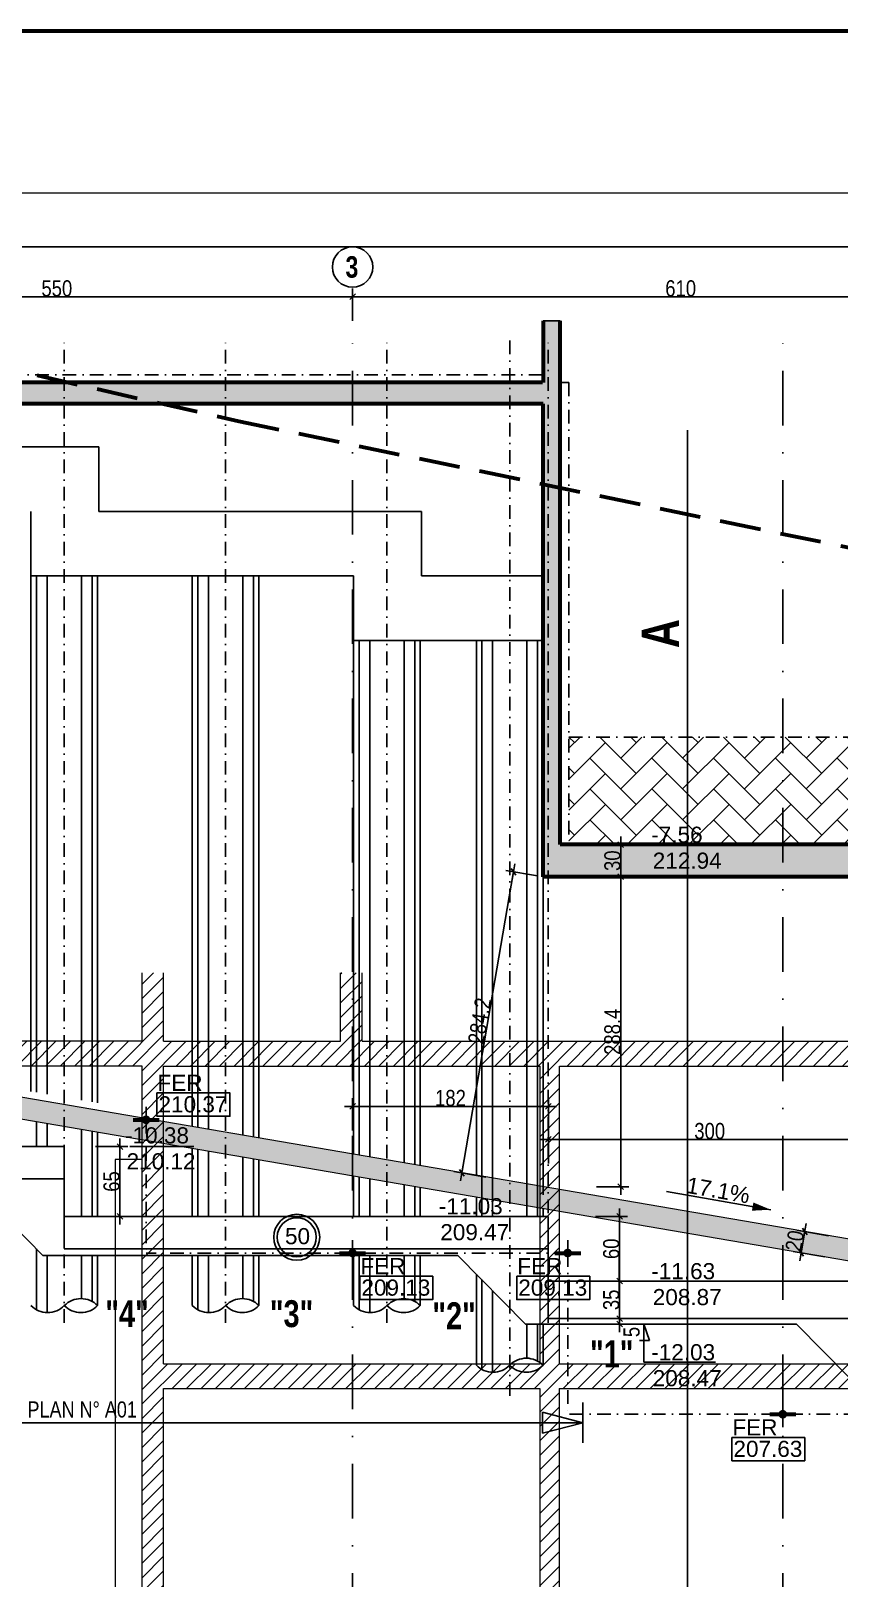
# Model space of a CAD drawing. Header units: millimetres. Extents: x -26249 to 60250, y -21218 to 23336.
# Drawn here: x 13705 to 14456, y 1680 to 3119 of the extents above; entities that cross this region are included whole.
import ezdxf
from ezdxf.enums import TextEntityAlignment as Align

# ---------------------------------------------------------------- set-up
doc = ezdxf.new("R2010")
doc.units = ezdxf.units.MM
doc.linetypes.add('CACHEX2', pattern=[19.05, 12.7, -6.35])
doc.linetypes.add('TIRETPTX2', pattern=[50.8, 25.4, -12.7, 0, -12.7])
for name, color, linetype in [('01-coupe soussol', 253, 'Continuous'), ('01_cote_gen', 4, 'Continuous'), ('01_linteaux', 2, 'Continuous'), ('01_poch_BN', 9, 'Continuous'), ('01_poch_murs', 253, 'Continuous'), ('01_texte', 230, 'Continuous'), ('AA_COTES', 2, 'Continuous')]:
    doc.layers.add(name, color=color, linetype=linetype)
doc.layers.add('01_murs_coup', color=5, linetype='Continuous', lineweight=60)
doc.styles.add('impact', font='impact.ttf')
doc.styles.add('MATTE_TXT', font='arial.ttf')
doc.styles.add('STYLE2', font='ARIALN.TTF')
doc.dimstyles.new('JB50', dxfattribs={"dimscale": 0.1, "dimtxt": 150, "dimasz": 15, "dimexe": 0.1, "dimexo": 0.1, "dimgap": 0.09, "dimtad": 1, "dimdec": 1, "dimdsep": 46, "dimtxsty": 'STYLE2', "dimblk1": 'BOND_G', "dimblk2": 'BOND_D', "dimsah": 1, "dimcen": 1.5, "dimdle": 0.01, "dimse1": 1, "dimse2": 1, "dimclrd": 4, "dimclre": 2, "dimclrt": 6, "dimazin": 2, "dimtfac": 2.333333, "dimtdec": 1, "dimtix": 1, "dimtmove": 2, "dimatfit": 3, "dimldrblk": 'BOND_G', "dimfxl": 1, "dimtolj": 1, "dimtzin": 0, "dimarcsym": 0})

# ---------------------------------------------------------------- blocks, each defined once
blk = doc.blocks.new('BOND_G')
at = {"layer": 'AA_COTES', "color": 0}
for p, q in [((0, -5), (0, 15)), ((5, 0), (-5, 0)), ((1.77, 1.77), (-1.77, -1.77))]:
    blk.add_line(p, q, dxfattribs=at)
blk = doc.blocks.new('BOND_D')
at = {"layer": 'AA_COTES', "color": 0}
for p, q in [((5, 0), (-5, 0)), ((-1.77, -1.77), (1.77, 1.77)), ((0, 5), (0, -15))]:
    blk.add_line(p, q, dxfattribs=at)
blk = doc.blocks.new('*D555')
at = {"layer": '01_cote_gen', "color": 4, "lineweight": -2, "transparency": 16777216}
blk.add_line((13455.6, 2871.9), (14002.6, 2871.9), dxfattribs=at)
at = {"layer": 'Defpoints', "color": 0, "transparency": 16777216}
for p in [(13454.1, 2868.4), (14004.1, 2871.9), (14004.1, 2871.9)]:
    blk.add_point(p, dxfattribs=at)
at = {"layer": '01_cote_gen', "color": 4, "lineweight": -2, "transparency": 16777216, "xscale": 1.5, "yscale": 1.5, "zscale": 1.5, "rotation": 180}
blk.add_blockref('BOND_G', (13454.1, 2871.9), dxfattribs=at)
at = {"layer": '01_cote_gen', "color": 4, "lineweight": -2, "transparency": 16777216, "xscale": 1.5, "yscale": 1.5, "zscale": 1.5}
blk.add_blockref('BOND_D', (14004.1, 2871.9), dxfattribs=at)
at = {"layer": '01_cote_gen', "color": 6, "transparency": 16777216, "insert": (13729.1, 2879.6), "char_height": 15, "attachment_point": 5, "style": 'STYLE2'}
blk.add_mtext('\\A1;550', dxfattribs=at)
blk = doc.blocks.new('*D556')
at = {"layer": '01_cote_gen', "color": 4, "lineweight": -2, "transparency": 16777216}
blk.add_line((14005.6, 2871.9), (14612.6, 2871.9), dxfattribs=at)
at = {"layer": 'Defpoints', "color": 0, "transparency": 16777216}
for p in [(14004.1, 2871.9), (14614.1, 2871.9), (14614.1, 2871.9)]:
    blk.add_point(p, dxfattribs=at)
at = {"layer": '01_cote_gen', "color": 4, "lineweight": -2, "transparency": 16777216, "xscale": 1.5, "yscale": 1.5, "zscale": 1.5, "rotation": 180}
blk.add_blockref('BOND_G', (14004.1, 2871.9), dxfattribs=at)
at = {"layer": '01_cote_gen', "color": 4, "lineweight": -2, "transparency": 16777216, "xscale": 1.5, "yscale": 1.5, "zscale": 1.5}
blk.add_blockref('BOND_D', (14614.1, 2871.9), dxfattribs=at)
at = {"layer": '01_cote_gen', "color": 6, "transparency": 16777216, "insert": (14309.1, 2879.6), "char_height": 15, "attachment_point": 5, "style": 'STYLE2'}
blk.add_mtext('\\A1;610', dxfattribs=at)
blk = doc.blocks.new('*D979')
at = {"layer": '01_cote_gen', "color": 4, "lineweight": -2, "transparency": 16777216}
blk.add_line((14252.3, 2014.7), (14252.3, 1957.6), dxfattribs=at)
at = {"layer": 'Defpoints', "color": 0, "transparency": 16777216}
for p in [(14186.1, 2016.2), (14186.1, 1956.1), (14252.3, 1956.1)]:
    blk.add_point(p, dxfattribs=at)
at = {"layer": '01_cote_gen', "color": 4, "lineweight": -2, "transparency": 16777216, "xscale": 1.5, "yscale": 1.5, "zscale": 1.5}
for name, p, rotation in [('BOND_G', (14252.3, 2016.2), 90), ('BOND_D', (14252.3, 1956.1), 270)]:
    blk.add_blockref(name, p, dxfattribs=dict(at, rotation=rotation))
at = {"layer": '01_cote_gen', "color": 6, "transparency": 16777216, "insert": (14244.6, 1986.1), "char_height": 15, "attachment_point": 5, "rotation": 90, "style": 'STYLE2'}
blk.add_mtext('\\A1;60', dxfattribs=at)
blk = doc.blocks.new('*D981')
at = {"layer": '01_cote_gen', "color": 4, "lineweight": -2, "transparency": 16777216}
blk.add_line((13787.7, 2079.7), (13787.7, 2017.7), dxfattribs=at)
at = {"layer": 'Defpoints', "color": 0, "transparency": 16777216}
for p in [(13727.6, 2081.2), (13781.3, 2016.2), (13787.7, 2016.2)]:
    blk.add_point(p, dxfattribs=at)
at = {"layer": '01_cote_gen', "color": 4, "lineweight": -2, "transparency": 16777216, "xscale": 1.5, "yscale": 1.5, "zscale": 1.5}
for name, p, rotation in [('BOND_G', (13787.7, 2081.2), 90), ('BOND_D', (13787.7, 2016.2), 270)]:
    blk.add_blockref(name, p, dxfattribs=dict(at, rotation=rotation))
at = {"layer": '01_cote_gen', "color": 6, "transparency": 16777216, "insert": (13780, 2048.7), "char_height": 15, "attachment_point": 5, "rotation": 90, "style": 'STYLE2'}
blk.add_mtext('\\A1;65', dxfattribs=at)
blk = doc.blocks.new('*D982')
at = {"layer": '01_cote_gen', "color": 4, "lineweight": -2, "transparency": 16777216}
blk.add_line((14252.3, 1954.6), (14252.3, 1922.6), dxfattribs=at)
at = {"layer": 'Defpoints', "color": 0, "transparency": 16777216}
for p in [(14238.5, 1956.1), (14242.8, 1921.1), (14252.3, 1921.1)]:
    blk.add_point(p, dxfattribs=at)
at = {"layer": '01_cote_gen', "color": 4, "lineweight": -2, "transparency": 16777216, "xscale": 1.5, "yscale": 1.5, "zscale": 1.5}
for name, p, rotation in [('BOND_G', (14252.3, 1956.1), 90), ('BOND_D', (14252.3, 1921.1), 270)]:
    blk.add_blockref(name, p, dxfattribs=dict(at, rotation=rotation))
at = {"layer": '01_cote_gen', "color": 6, "transparency": 16777216, "insert": (14244.6, 1938.6), "char_height": 15, "attachment_point": 5, "rotation": 90, "style": 'STYLE2'}
blk.add_mtext('\\A1;35', dxfattribs=at)
blk = doc.blocks.new('*D983')
at = {"layer": '01_cote_gen', "color": 4, "lineweight": -2, "transparency": 16777216}
blk.add_line((14252.3, 1917.6), (14252.3, 1919.6), dxfattribs=at)
at = {"layer": 'Defpoints', "color": 0, "transparency": 16777216}
for p in [(14252.3, 1921.1), (14257.6, 1921.1), (14257.6, 1916.1)]:
    blk.add_point(p, dxfattribs=at)
at = {"layer": '01_cote_gen', "color": 4, "lineweight": -2, "transparency": 16777216, "xscale": 1.5, "yscale": 1.5, "zscale": 1.5}
for name, p, rotation in [('BOND_D', (14252.3, 1921.1), 90), ('BOND_G', (14252.3, 1916.1), 270)]:
    blk.add_blockref(name, p, dxfattribs=dict(at, rotation=rotation))
at = {"layer": '01_cote_gen', "color": 6, "transparency": 16777216, "insert": (14263.5, 1908.7), "char_height": 15, "attachment_point": 5, "rotation": 90, "style": 'STYLE2'}
blk.add_mtext('\\A1;5', dxfattribs=at)
blk = doc.blocks.new('*D989')
at = {"layer": '01_cote_gen', "color": 4, "lineweight": -2, "transparency": 16777216}
blk.add_line((14005.6, 2118.6), (14184.6, 2118.6), dxfattribs=at)
at = {"layer": 'Defpoints', "color": 0, "transparency": 16777216}
for p in [(14186.1, 2118.6), (14186.1, 1981), (14004.1, 1863.7)]:
    blk.add_point(p, dxfattribs=at)
at = {"layer": '01_cote_gen', "color": 4, "lineweight": -2, "transparency": 16777216, "xscale": 1.5, "yscale": 1.5, "zscale": 1.5, "rotation": 180}
blk.add_blockref('BOND_G', (14004.1, 2118.6), dxfattribs=at)
at = {"layer": '01_cote_gen', "color": 4, "lineweight": -2, "transparency": 16777216, "xscale": 1.5, "yscale": 1.5, "zscale": 1.5}
blk.add_blockref('BOND_D', (14186.1, 2118.6), dxfattribs=at)
at = {"layer": '01_cote_gen', "color": 6, "transparency": 16777216, "insert": (14095.1, 2126.3), "char_height": 15, "attachment_point": 5, "style": 'STYLE2'}
blk.add_mtext('\\A1;182', dxfattribs=at)
blk = doc.blocks.new('*D990')
at = {"layer": '01_cote_gen', "color": 4, "lineweight": -2, "transparency": 16777216}
blk.add_line((14187.6, 2087.9), (14484.6, 2087.9), dxfattribs=at)
at = {"layer": 'Defpoints', "color": 0, "transparency": 16777216}
for p in [(14186.1, 2096.1), (14486.1, 2087.9), (14486.1, 1981)]:
    blk.add_point(p, dxfattribs=at)
at = {"layer": '01_cote_gen', "color": 4, "lineweight": -2, "transparency": 16777216, "xscale": 1.5, "yscale": 1.5, "zscale": 1.5, "rotation": 180}
blk.add_blockref('BOND_G', (14186.1, 2087.9), dxfattribs=at)
at = {"layer": '01_cote_gen', "color": 4, "lineweight": -2, "transparency": 16777216, "xscale": 1.5, "yscale": 1.5, "zscale": 1.5}
blk.add_blockref('BOND_D', (14486.1, 2087.9), dxfattribs=at)
at = {"layer": '01_cote_gen', "color": 6, "transparency": 16777216, "insert": (14336.1, 2095.6), "char_height": 15, "attachment_point": 5, "style": 'STYLE2'}
blk.add_mtext('\\A1;300', dxfattribs=at)
blk = doc.blocks.new('*D1119')
at = {"layer": '01_cote_gen', "color": 4, "lineweight": -2, "transparency": 16777216}
blk.add_line((14253.4, 2330.7), (14253.4, 2045.3), dxfattribs=at)
at = {"layer": 'Defpoints', "color": 0, "transparency": 16777216}
for p in [(14181.1, 2332.2), (14181.1, 2043.8), (14253.4, 2043.8)]:
    blk.add_point(p, dxfattribs=at)
at = {"layer": '01_cote_gen', "color": 4, "lineweight": -2, "transparency": 16777216, "xscale": 1.5, "yscale": 1.5, "zscale": 1.5}
for name, p, rotation in [('BOND_G', (14253.4, 2332.2), 90), ('BOND_D', (14253.4, 2043.8), 270)]:
    blk.add_blockref(name, p, dxfattribs=dict(at, rotation=rotation))
at = {"layer": '01_cote_gen', "color": 6, "transparency": 16777216, "insert": (14245.7, 2188), "char_height": 15, "attachment_point": 5, "rotation": 90, "style": 'STYLE2'}
blk.add_mtext('\\A1;288.4', dxfattribs=at)
blk = doc.blocks.new('*D1120')
at = {"layer": '01_cote_gen', "color": 4, "lineweight": -2, "transparency": 16777216}
blk.add_line((14106, 2058.2), (14153.5, 2335.4), dxfattribs=at)
at = {"layer": 'Defpoints', "color": 0, "transparency": 16777216}
for p in [(14153.8, 2336.9), (14181.1, 2332.2), (14133.1, 2052)]:
    blk.add_point(p, dxfattribs=at)
at = {"layer": '01_cote_gen', "color": 4, "lineweight": -2, "transparency": 16777216, "xscale": 1.5, "yscale": 1.5, "zscale": 1.5}
for name, p, rotation in [('BOND_D', (14153.8, 2336.9), 80.26710750126166), ('BOND_G', (14105.7, 2056.7), 260.2671075012616)]:
    blk.add_blockref(name, p, dxfattribs=dict(at, rotation=rotation))
at = {"layer": '01_cote_gen', "color": 6, "transparency": 16777216, "insert": (14122.2, 2198.1), "char_height": 15, "attachment_point": 5, "rotation": 80.2671, "style": 'STYLE2'}
blk.add_mtext('\\A1;284.2', dxfattribs=at)
blk = doc.blocks.new('*D1121')
at = {"layer": '01_cote_gen', "color": 4, "lineweight": -2, "transparency": 16777216}
blk.add_line((14253.4, 2360.7), (14253.4, 2333.7), dxfattribs=at)
at = {"layer": 'Defpoints', "color": 0, "transparency": 16777216}
for p in [(14250.2, 2362.2), (14245.9, 2332.2), (14253.4, 2332.2)]:
    blk.add_point(p, dxfattribs=at)
at = {"layer": '01_cote_gen', "color": 4, "lineweight": -2, "transparency": 16777216, "xscale": 1.5, "yscale": 1.5, "zscale": 1.5}
for name, p, rotation in [('BOND_G', (14253.4, 2362.2), 90), ('BOND_D', (14253.4, 2332.2), 270)]:
    blk.add_blockref(name, p, dxfattribs=dict(at, rotation=rotation))
at = {"layer": '01_cote_gen', "color": 6, "transparency": 16777216, "insert": (14245.7, 2347.2), "char_height": 15, "attachment_point": 5, "rotation": 90, "style": 'STYLE2'}
blk.add_mtext('\\A1;30', dxfattribs=at)
blk = doc.blocks.new('*D1340')
at = {"layer": '01_cote_gen', "color": 4, "lineweight": -2, "transparency": 16777216}
blk.add_line((14421.3, 1983.8), (14424.2, 2000.6), dxfattribs=at)
at = {"layer": 'Defpoints', "color": 0, "transparency": 16777216}
for p in [(14411.6, 2004.3), (14424.4, 2002.1), (14408.2, 1984.6)]:
    blk.add_point(p, dxfattribs=at)
at = {"layer": '01_cote_gen', "color": 4, "lineweight": -2, "transparency": 16777216, "xscale": 1.5, "yscale": 1.5, "zscale": 1.5}
for name, p, rotation in [('BOND_D', (14424.4, 2002.1), 80.26710750125743), ('BOND_G', (14421.1, 1982.4), 260.2671075012574)]:
    blk.add_blockref(name, p, dxfattribs=dict(at, rotation=rotation))
at = {"layer": '01_cote_gen', "color": 6, "transparency": 16777216, "insert": (14415.2, 1993.5), "char_height": 15, "attachment_point": 5, "rotation": 80.2671, "style": 'STYLE2'}
blk.add_mtext('\\A1;20', dxfattribs=at)

msp = doc.modelspace()

# ---------------------------------------------------------------- hatches: boundary and pattern name
at = {"layer": '01-coupe soussol'}
h = msp.add_hatch(dxfattribs=at)
h.set_pattern_fill('ANSI31', color=256, scale=3)
h.set_pattern_definition([(45, (-13484.1425, 5706.199), (-6.735192, 6.735192), [])])
h.paths.add_polyline_path([(15200.978, 2179.168), (15200.978, 2242.819), (15184.978, 2242.819), (15184.978, 2179.168), (14622.978, 2179.168), (14622.978, 2242.819), (14604.978, 2242.819), (14604.978, 2179.168), (14012.978, 2179.168), (14012.978, 2242.819), (13992.978, 2242.819), (13992.978, 2179.168), (13828.381, 2179.168), (13828.381, 2242.819), (13808.381, 2242.819), (13808.381, 2179.168), (13652.437, 2179.168), (13652.437, 2156.168), (13808.381, 2156.168), (13808.381, 1539.168), (13828.381, 1539.168), (13828.381, 1856.168), (14178.055, 1856.168), (14178.055, 1539.168), (14196.055, 1539.168), (14196.055, 1856.168), (14604.055, 1856.168), (14604.055, 1539.168), (14624.055, 1539.168), (14624.055, 1856.168), (15180.978, 1856.168), (15180.978, 1539.168), (15200.978, 1539.168), (15200.978, 1879.168)])
h.paths.add_polyline_path([(14178.381, 2156.168), (14178.381, 1879.168), (13828.381, 1879.168), (13828.381, 2156.168)], flags=16)
h.paths.add_polyline_path([(14196.381, 2156.168), (14604.381, 2156.168), (14604.381, 1879.168), (14196.381, 1879.168)], flags=16)
h.paths.add_polyline_path([(14624.381, 2156.168), (15180.978, 2156.168), (15180.978, 1879.168), (14624.381, 1879.168)], flags=16)
at = {"layer": '01_poch_murs'}
h = msp.add_hatch(color=256, dxfattribs=at)
h.dxf.hatch_style = 1
h.paths.add_polyline_path([(14197.131, 2849.444), (14181.131, 2849.444), (14181.131, 2792.168), (13739.939, 2792.168), (13827.904, 2772.168), (14181.131, 2772.168), (14181.131, 2697.517), (14197.131, 2694.2)])
h.paths.add_polyline_path([(13739.939, 2792.168), (13198.055, 2792.168), (13198.055, 2772.168), (13827.904, 2772.168)])
h.paths.add_polyline_path([(14197.131, 2694.2), (14181.131, 2697.517), (14181.131, 2332.167), (15185.055, 2332.167), (15185.055, 2202.167), (15200.94, 2202.167), (15200.94, 2462.167), (15185.055, 2462.167), (15185.055, 2362.167), (14197.131, 2362.167)])
h = msp.add_hatch(dxfattribs=at)
h.set_pattern_fill('AR-HBONE', color=256, scale=0.2)
h.paths.add_polyline_path([(14614.055, 2462.167), (14205.131, 2462.167), (14205.131, 2362.167), (14614.055, 2362.167)])
h.paths.add_polyline_path([(14277.927, 2359.764), (14333.348, 2359.764), (14333.348, 2382.74), (14277.927, 2382.74)], flags=9)
h = msp.add_hatch(color=256, dxfattribs=at)
h.dxf.hatch_style = 1
h.paths.add_polyline_path([(13392.019, 2179.159), (13198.055, 2179.159), (13198.055, 2166.159), (13390.912, 2166.159), (13436.321, 2158.37), (13436.321, 2151.268), (15139.289, 1859.168), (15200.94, 1859.168), (15200.94, 1879.168), (15140.991, 1879.168)])

# ---------------------------------------------------------------- linework, layer by layer
at = {"layer": '01-coupe soussol', "lineweight": 5}
for p, q in [((13808.381, 2179.168), (13808.381, 2242.819)), ((13828.381, 2179.168), (13828.381, 2242.819)), ((13992.978, 2179.168), (13992.978, 2242.819)), ((14012.978, 2179.168), (14012.978, 2242.819)), ((13808.381, 2179.168), (13652.437, 2179.168)), ((13828.381, 2179.168), (13992.978, 2179.168)), ((14012.978, 2179.168), (14604.978, 2179.168)), ((13808.381, 2156.168), (13652.437, 2156.168)), ((13808.381, 1467.373), (13808.381, 2156.168)), ((13828.381, 2156.168), (14178.381, 2156.168)), ((13828.381, 1879.168), (13828.381, 2156.168)), ((14178.381, 1879.168), (14178.381, 2156.168)), ((14196.381, 2156.168), (14604.381, 2156.168)), ((14196.381, 1879.168), (14196.381, 2156.168)), ((13828.381, 1879.168), (14178.381, 1879.168)), ((14196.381, 1879.168), (14604.381, 1879.168)), ((13828.381, 1856.168), (14178.055, 1856.168)), ((13828.381, 1539.168), (13828.381, 1856.168)), ((14178.055, 1856.168), (14178.055, 1539.168)), ((14196.055, 1856.168), (14604.055, 1856.168)), ((14196.055, 1856.168), (14196.055, 1539.168))]:
    msp.add_line(p, q, dxfattribs=at)
at = {"layer": '01-coupe soussol', "lineweight": 0}
for p, q in [((13783.381, 2069.168), (13783.381, 1467.373)), ((13808.381, 2069.168), (13783.381, 2069.168))]:
    msp.add_line(p, q, dxfattribs=at)
at = {"layer": '01_cote_gen'}
msp.add_line((14315.335, 2747.696), (14315.335, 1409.598), dxfattribs=at)
at = {"layer": '01_cote_gen', "color": 2, "const_width": 4}
for points in [[(13810.055, 2106.168, 1), (13814.055, 2106.168, 1)], [(14002.055, 1982.168, 1), (14006.055, 1982.168, 1)], [(14202.055, 1982.168, 1), (14206.055, 1982.168, 1)], [(14402.055, 1832.168, 1), (14406.055, 1832.168, 1)]]:
    msp.add_lwpolyline(points, format="xyb", close=True, dxfattribs=at)
at = {"layer": '01_linteaux', "linetype": 'TIRETPTX2', "ltscale": 2}
for p, q in [((14004.055, 6.331), (14004.055, 2849.444)), ((14404.055, 6.331), (14404.055, 2849.444))]:
    msp.add_line(p, q, dxfattribs=at)
at = {"layer": '01_linteaux', "linetype": 'TIRETPTX2', "ltscale": 0.5}
for p, q in [((13736.055, 1917.232), (13736.055, 2833.94)), ((13886.055, 1917.232), (13886.055, 2833.94)), ((14036.055, 1917.232), (14036.055, 2833.94)), ((14150.131, 1849.317), (14150.131, 2833.939)), ((14186.055, 1917.232), (14186.055, 2833.94)), ((14180.625, 2799.168), (12860.338, 2799.168)), ((14205.131, 2792.168), (14197.131, 2792.168)), ((14203.131, 2792.168), (14205.131, 2792.168)), ((14205.131, 2792.168), (14205.131, 2362.167)), ((14205.131, 2462.167), (15185.056, 2462.167))]:
    msp.add_line(p, q, dxfattribs=at)
at = {"layer": '01_linteaux'}
for p, q in [((13467.321, 2732.168), (13768.055, 2732.168)), ((13768.055, 2672.168), (13768.055, 2732.168)), ((13705.055, 2612.168), (13705.055, 2672.168)), ((13768.055, 2672.168), (14068.055, 2672.168)), ((14068.055, 2672.168), (14068.055, 2612.168)), ((13705.055, 2132.562), (13705.055, 2612.168)), ((13705.055, 2612.168), (14005.055, 2612.168)), ((13767.055, 2121.811), (13767.055, 2612.168)), ((13855.055, 2099.737), (13855.055, 2612.168)), ((13917.055, 2089.103), (13917.055, 2612.168)), ((14005.055, 2612.168), (14005.055, 2552.168)), ((14068.055, 2612.168), (14181.131, 2612.168)), ((14181.131, 2552.168), (14181.131, 2612.168)), ((14005.055, 2074.009), (14005.055, 2552.168)), ((14005.055, 2552.168), (14181.131, 2552.168)), ((14067.055, 2063.374), (14067.055, 2552.168)), ((14119.131, 2054.442), (14119.131, 2552.168)), ((14181.131, 2043.807), (14181.131, 2552.168)), ((13767.055, 2016.208), (13767.055, 2094.539)), ((13436.321, 2081.159), (13736.055, 2081.159)), ((13736.055, 2051.159), (13736.055, 2081.159)), ((13855.055, 2015.96), (13855.055, 2079.445)), ((13917.055, 2016.159), (13917.055, 2068.811)), ((13436.321, 2051.159), (13736.055, 2051.159)), ((13651.055, 2046.159), (13716.117, 1979.996)), ((13736.055, 2051.159), (13736.055, 2016.296)), ((14005.055, 2016.159), (14005.055, 2053.717)), ((14067.055, 2016.159), (14067.055, 2043.082)), ((14119.131, 2016.159), (14119.131, 2034.15)), ((13736.055, 1986.296), (13736.055, 2016.296)), ((13736.055, 2016.296), (13736.055, 1986.296)), ((14186.055, 2016.159), (13736.055, 2016.159)), ((14181.131, 2016.159), (14181.131, 2023.515)), ((14186.055, 2016.159), (14186.055, 1956.124)), ((13716.117, 1979.996), (14102.03, 1979.996)), ((14186.055, 1986.159), (13736.055, 1986.159)), ((13767.055, 1933.229), (13767.055, 1980.034)), ((13855.055, 1933.229), (13855.055, 1979.996)), ((13917.055, 1933.229), (13917.055, 1979.996)), ((14005.055, 1933.229), (14005.055, 1979.996)), ((14067.055, 1933.229), (14067.055, 1979.996)), ((14102.03, 1979.996), (14164.839, 1916.124)), ((14119.131, 1877.752), (14119.131, 1962.605)), ((14186.055, 1921.124), (14186.055, 1956.124)), ((14486.055, 1956.124), (14186.055, 1956.124)), ((14416.929, 1916.124), (14164.839, 1916.124)), ((14181.131, 1877.752), (14181.131, 1916.124)), ((14486.055, 1921.124), (14186.055, 1921.124)), ((14416.929, 1916.124), (14466.055, 1866.167))]:
    msp.add_line(p, q, dxfattribs=at)
at = {"layer": '01_linteaux', "color": 2, "linetype": 'TIRETPTX2', "ltscale": 2}
for points in [[(13812.055, 2118.262), (13812.055, 2094.075)], [(14004.055, 1994.262), (14004.055, 1970.075)], [(14204.055, 1994.262), (14204.055, 1970.075)], [(14404.055, 1844.262), (14404.055, 1820.075)]]:
    msp.add_lwpolyline(points, dxfattribs=at)
at = {"layer": '01_linteaux'}
for centre, start, end in [((13720.555, 1948.299), 224.193871, 315.806129), ((13751.555, 1918.159), 44.193871, 135.806129), ((13751.555, 1948.299), 224.193871, 315.806129), ((13870.555, 1948.299), 224.193871, 315.806129), ((13901.555, 1918.159), 44.193871, 135.806129), ((13901.555, 1948.299), 224.193871, 315.806129), ((14020.555, 1948.299), 224.193871, 315.806129), ((14051.555, 1918.159), 44.193871, 135.806129), ((14051.555, 1948.299), 224.193871, 315.806129), ((14134.631, 1892.822), 224.193871, 315.806129), ((14165.631, 1862.682), 44.193871, 135.806129), ((14165.631, 1892.822), 224.193871, 315.806129)]:
    msp.add_arc(centre, 21.618, start, end, dxfattribs=at)
at = {"layer": '01_murs_coup'}
for p, q in [((11806.374, 3119.168), (25820.169, 3119.168)), ((14181.131, 2849.444), (14181.131, 2792.168)), ((14197.131, 2362.167), (14197.131, 2849.444)), ((14180.625, 2792.168), (13198.055, 2792.168)), ((14181.131, 2772.168), (13198.055, 2772.168)), ((14181.131, 2332.167), (14181.131, 2772.168)), ((15185.055, 2362.167), (14197.131, 2362.167)), ((15185.055, 2332.167), (14181.131, 2332.167))]:
    msp.add_line(p, q, dxfattribs=at)
at = {"layer": '01_murs_coup', "linetype": 'Continuous', "lineweight": 5}
for p, q in [((22206.96, 2968.323), (12434.992, 2968.323)), ((15140.991, 1879.168), (13392.019, 2179.159)), ((15139.289, 1859.168), (13436.321, 2151.268))]:
    msp.add_line(p, q, dxfattribs=at)
at = {"layer": '01_murs_coup', "color": 2}
for p, q in [((13799.961, 2106.168), (13824.148, 2106.168)), ((13991.961, 1982.168), (14016.148, 1982.168)), ((14191.961, 1982.168), (14216.148, 1982.168)), ((14391.961, 1832.168), (14416.148, 1832.168))]:
    msp.add_line(p, q, dxfattribs=at)
at = {"layer": '01_murs_coup', "linetype": 'CACHEX2', "ltscale": 3}
msp.add_lwpolyline([(13488.026, 2849.444), (13898.276, 2756.168), (15673.022, 2388.168), (16272.362, 2256.168), (17563.166, 1971.168), (17904.593, 1908.168), (19739.166, 1644.168), (20425.516, 1537.168), (21080.455, 1438.298)], dxfattribs=at)
at = {"layer": '01_poch_BN', "color": 5, "linetype": 'TIRETPTX2', "ltscale": 0.5}
for p, q in [((13812.055, 2106.168), (13812.055, 1982.168)), ((14204.055, 1982.168), (13812.055, 1982.168)), ((14204.055, 1982.168), (14204.055, 1832.168)), ((14601.055, 1832.168), (14204.055, 1832.168))]:
    msp.add_line(p, q, dxfattribs=at)
at = {"layer": '01_poch_murs'}
for p, q in [((14181.131, 2849.444), (14197.131, 2849.444)), ((13710.055, 2131.695), (13710.055, 2612.168)), ((13720.055, 2129.961), (13720.055, 2612.168)), ((13752.055, 2612.168), (13752.055, 2124.412)), ((13762.055, 2612.168), (13762.055, 2122.678)), ((13860.055, 2098.88), (13860.055, 2612.168)), ((13870.055, 2097.164), (13870.055, 2612.168)), ((13902.055, 2091.676), (13902.055, 2612.168)), ((13912.055, 2612.168), (13912.055, 2089.96)), ((14010.055, 2073.151), (14010.055, 2552.168)), ((14020.055, 2071.436), (14020.055, 2552.168)), ((14052.055, 2552.168), (14052.055, 2065.947)), ((14062.055, 2552.168), (14062.055, 2064.232)), ((14124.131, 2016.159), (14124.131, 2552.168)), ((14134.131, 2016.159), (14134.131, 2552.168)), ((14166.131, 2552.168), (14166.131, 2016.159)), ((14176.131, 2552.168), (14176.131, 2016.159)), ((13710.055, 2081.159), (13710.055, 2104.316)), ((13720.055, 2081.159), (13720.055, 2102.601)), ((13752.055, 2097.112), (13752.055, 2016.25)), ((13762.055, 2095.397), (13762.055, 2016.222)), ((13860.055, 2016.159), (13860.055, 2078.588)), ((13870.055, 2016.159), (13870.055, 2076.872)), ((13902.055, 2071.384), (13902.055, 2016.159)), ((13912.055, 2069.668), (13912.055, 2016.159)), ((14010.055, 2016.159), (14010.055, 2052.859)), ((14020.055, 2016.159), (14020.055, 2051.144)), ((14052.055, 2045.655), (14052.055, 2016.159)), ((14062.055, 2043.94), (14062.055, 2016.159)), ((13710.055, 1929.402), (13710.055, 1986.161)), ((13720.055, 1926.686), (13720.055, 1979.996)), ((13752.055, 1979.996), (13752.055, 1939.772)), ((13762.055, 1980.05), (13762.055, 1937.056)), ((13860.055, 1929.402), (13860.055, 1979.996)), ((13870.055, 1926.686), (13870.055, 1979.996)), ((13902.055, 1979.996), (13902.055, 1939.772)), ((13912.055, 1979.996), (13912.055, 1937.056)), ((14010.055, 1929.402), (14010.055, 1979.996)), ((14020.055, 1926.686), (14020.055, 1979.996)), ((14052.055, 1979.996), (14052.055, 1939.772)), ((14062.055, 1979.996), (14062.055, 1937.056)), ((14252.055, 1979.996), (14252.055, 1939.772)), ((14124.131, 1873.925), (14124.131, 1957.52)), ((14134.131, 1871.21), (14134.131, 1947.351)), ((14166.131, 1916.124), (14166.131, 1884.295)), ((14176.131, 1916.124), (14176.131, 1881.58))]:
    msp.add_line(p, q, dxfattribs=at)
at = {"layer": '01_texte'}
for p, q in [((22156.96, 2918.323), (12484.992, 2918.323)), ((13796.827, 2081.159), (13856.616, 2081.159)), ((14181.131, 2058.348), (14181.131, 2036.377)), ((14295.928, 2039.258), (14392.81, 2022.459)), ((14274.815, 1916.124), (14274.815, 1880.676)), ((14274.815, 1916.124), (14280.087, 1900.804)), ((14280.087, 1900.804), (14270.972, 1900.804)), ((14274.815, 1880.676), (14341.616, 1880.676)), ((14218.021, 1843.151), (14218.021, 1805.474)), ((14218.021, 1824.313), (14180.641, 1834.087)), ((14180.641, 1834.087), (14180.641, 1824.313)), ((13257.861, 1824.313), (14218.021, 1824.313)), ((14218.021, 1824.313), (14180.641, 1814.538)), ((14180.641, 1814.538), (14180.641, 1824.313))]:
    msp.add_line(p, q, dxfattribs=at)
for points in [[(13822.207, 2131.075), (13889.984, 2131.075), (13889.984, 2109.472), (13822.207, 2109.472)], [(14010.836, 1960.52), (14078.613, 1960.52), (14078.613, 1938.916), (14010.836, 1938.916)], [(14156.716, 1960.52), (14224.493, 1960.52), (14224.493, 1938.916), (14156.716, 1938.916)], [(14356.716, 1810.52), (14424.493, 1810.52), (14424.493, 1788.916), (14356.716, 1788.916)]]:
    msp.add_lwpolyline(points, close=True, dxfattribs=at)
for centre, radius in [((14004.056, 2899.517), 18.806), ((13952.169, 1996.842), 21.397), ((13952.169, 1996.842), 18.157)]:
    msp.add_circle(centre, radius, dxfattribs=at)
for points in [[(14392.81, 2022.459), (14375.352, 2021.552), (14376.014, 2025.372)], [(14392.81, 2022.459), (14376.677, 2029.191), (14376.014, 2025.372)]]:
    msp.add_solid(points, dxfattribs=at)

# ---------------------------------------------------------------- texts
at = {"layer": '01_texte', "style": 'impact'}
for s, height, rotation, p in [('A', 35, 90, (14318.188, 2558.449)), ('"4"', 25, 0, (13794.359, 1905.768)), ('"3"', 25, 0, (13947.328, 1905.768)), ('"2"', 25, 0, (14098.4, 1903.791)), ('"1"', 25, 0, (14244.994, 1868.443))]:
    msp.add_text(s, height=height, rotation=rotation, dxfattribs=at).set_placement(p, align=Align.BOTTOM_CENTER)
at = {"layer": '01_texte', "style": 'MATTE_TXT'}
for s, p in [('-7.56', (14281.756, 2363.849)), ('212.94', (14283.135, 2339.718)), ('FER', (13822.687, 2133.038)), ('210.37', (13823.646, 2113.049)), ('-10.38', (13792.559, 2084.131)), ('210.12', (13793.938, 2060)), ('-11.03', (14084.246, 2018.206)), ('50', (13941.24, 1990.391)), ('209.47', (14085.625, 1994.075)), ('FER', (14011.315, 1962.482)), ('FER', (14157.195, 1962.482)), ('-11.63', (14281.756, 1957.806)), ('209.13', (14012.274, 1942.493)), ('209.13', (14158.154, 1942.493)), ('208.87 ', (14283.135, 1933.674)), ('-12.03', (14281.756, 1882.358)), ('208.47', (14283.135, 1858.226)), ('FER', (14357.195, 1812.482)), ('207.63', (14358.154, 1792.493))]:
    msp.add_text(s, height=15, dxfattribs=at).set_placement(p)
msp.add_text('17.1%%%', height=15, rotation=350.163012, dxfattribs=at).set_placement((14313.432, 2038.282))
at = {"layer": '01_texte', "style": 'MATTE_TXT', "width": 0.8}
msp.add_text('VOIR PLAN N° A01', height=15, dxfattribs=at).set_placement((13729.855, 1824.621), align=Align.BOTTOM_CENTER)
at = {"layer": '01_texte', "insert": (13997.487, 2909.624), "char_height": 20, "attachment_point": 1, "line_spacing_factor": 0.895453, "style": 'impact'}
msp.add_mtext('3', dxfattribs=at)

# ---------------------------------------------------------------- dimensions: what is measured, and where the dimension line sits
at = {"layer": '01_cote_gen'}
for base, p1, p2, picture, middle in [((14004.055, 2871.944), (13454.055, 2868.425), (14004.055, 2871.944), '*D555', (13729.055, 2879.612)), ((14614.055, 2871.944), (14004.055, 2871.944), (14614.055, 2871.944), '*D556', (14309.055, 2879.612)), ((14186.055, 2118.599), (14004.055, 1863.671), (14186.055, 1981.001), '*D989', (14095.055, 2126.267)), ((14486.055, 2087.892), (14186.055, 2096.099), (14486.055, 1981.001), '*D990', (14336.055, 2095.559))]:
    dim = msp.add_linear_dim(base=base, p1=p1, p2=p2, dimstyle='JB50', dxfattribs=at)
    dim.commit()
    dim.dimension.update_dxf_attribs({"geometry": picture, "text_midpoint": middle})
for base, p1, p2, picture, middle in [((14253.411, 2332.167), (14250.198, 2362.167), (14245.911, 2332.167), '*D1121', (14245.743, 2347.167)), ((14253.411, 2043.807), (14181.131, 2332.167), (14181.131, 2043.807), '*D1119', (14245.743, 2187.987)), ((13787.705, 2016.159), (13727.629, 2081.159), (13781.314, 2016.159), '*D981', (13780.038, 2048.659)), ((14252.315, 1956.124), (14186.055, 2016.159), (14186.055, 1956.124), '*D979', (14244.647, 1986.141)), ((14252.315, 1921.124), (14238.501, 1956.124), (14242.751, 1921.124), '*D982', (14244.647, 1938.624))]:
    dim = msp.add_linear_dim(base=base, p1=p1, p2=p2, angle=90, dimstyle='JB50', dxfattribs=at)
    dim.commit()
    dim.dimension.update_dxf_attribs({"geometry": picture, "text_midpoint": middle})
for p1, p2, distance, picture, middle in [((14133.084, 2052.049), (14181.131, 2332.167), 27.749, '*D1120', (14122.201, 2198.095)), ((14408.193, 1984.569), (14411.574, 2004.281), -13.055, '*D1340', (14415.194, 1993.514))]:
    dim = msp.add_aligned_dim(p1=p1, p2=p2, distance=distance, dimstyle='JB50', dxfattribs=at)
    dim.commit()
    dim.dimension.update_dxf_attribs({"geometry": picture, "text_midpoint": middle})
dim = msp.add_linear_dim(base=(14252.315, 1921.124), p1=(14257.585, 1916.124), p2=(14257.585, 1921.124), angle=90, dimstyle='JB50', dxfattribs=at)
dim.commit()
dim.dimension.update_dxf_attribs({"geometry": '*D983', "text_midpoint": (14263.524, 1908.675), "dimtype": 160})

doc.saveas('drawing.dxf')
